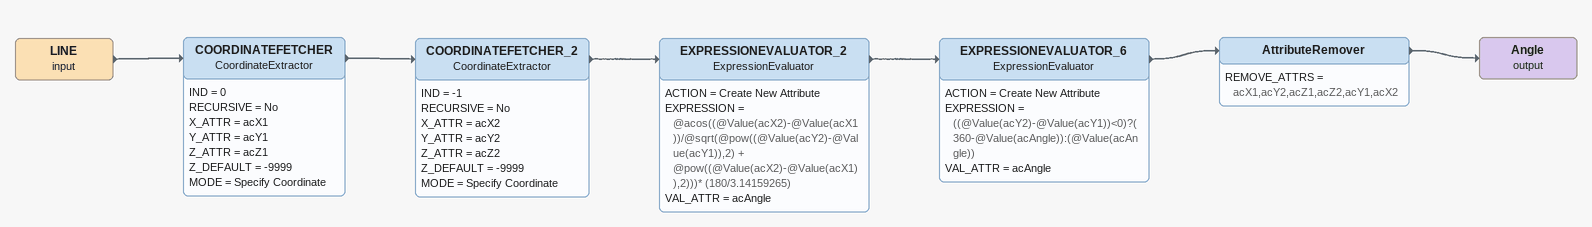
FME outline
LINE (input)
    -> COORDINATEFETCHER
COORDINATEFETCHER: CoordinateExtractor
    IND = 0
    RECURSIVE = No
    X_ATTR = acX1
    Y_ATTR = acY1
    Z_ATTR = acZ1
    Z_DEFAULT = -9999
    MODE = Specify Coordinate
    -> COORDINATEFETCHER_2
COORDINATEFETCHER_2: CoordinateExtractor
    IND = -1
    RECURSIVE = No
    X_ATTR = acX2
    Y_ATTR = acY2
    Z_ATTR = acZ2
    Z_DEFAULT = -9999
    MODE = Specify Coordinate
    -> EXPRESSIONEVALUATOR_2
EXPRESSIONEVALUATOR_2: ExpressionEvaluator
    ACTION = Create New Attribute
    EXPRESSION = @acos((@Value(acX2)-@Value(acX1))/@sqrt(@pow((@Value(acY2)-@Value(acY1)),2) + @pow((@Value(acX2)-@Value(acX1)),2)))* (180/3.14159265)
    VAL_ATTR = acAngle
    -> EXPRESSIONEVALUATOR_6
EXPRESSIONEVALUATOR_6: ExpressionEvaluator
    ACTION = Create New Attribute
    EXPRESSION = ((@Value(acY2)-@Value(acY1))<0)?(360-@Value(acAngle)):(@Value(acAngle))
    VAL_ATTR = acAngle
    -> AttributeRemover
AttributeRemover
    REMOVE_ATTRS = acX1,acY2,acZ1,acZ2,acY1,acX2
    -> Angle (output)
Angle (output)
